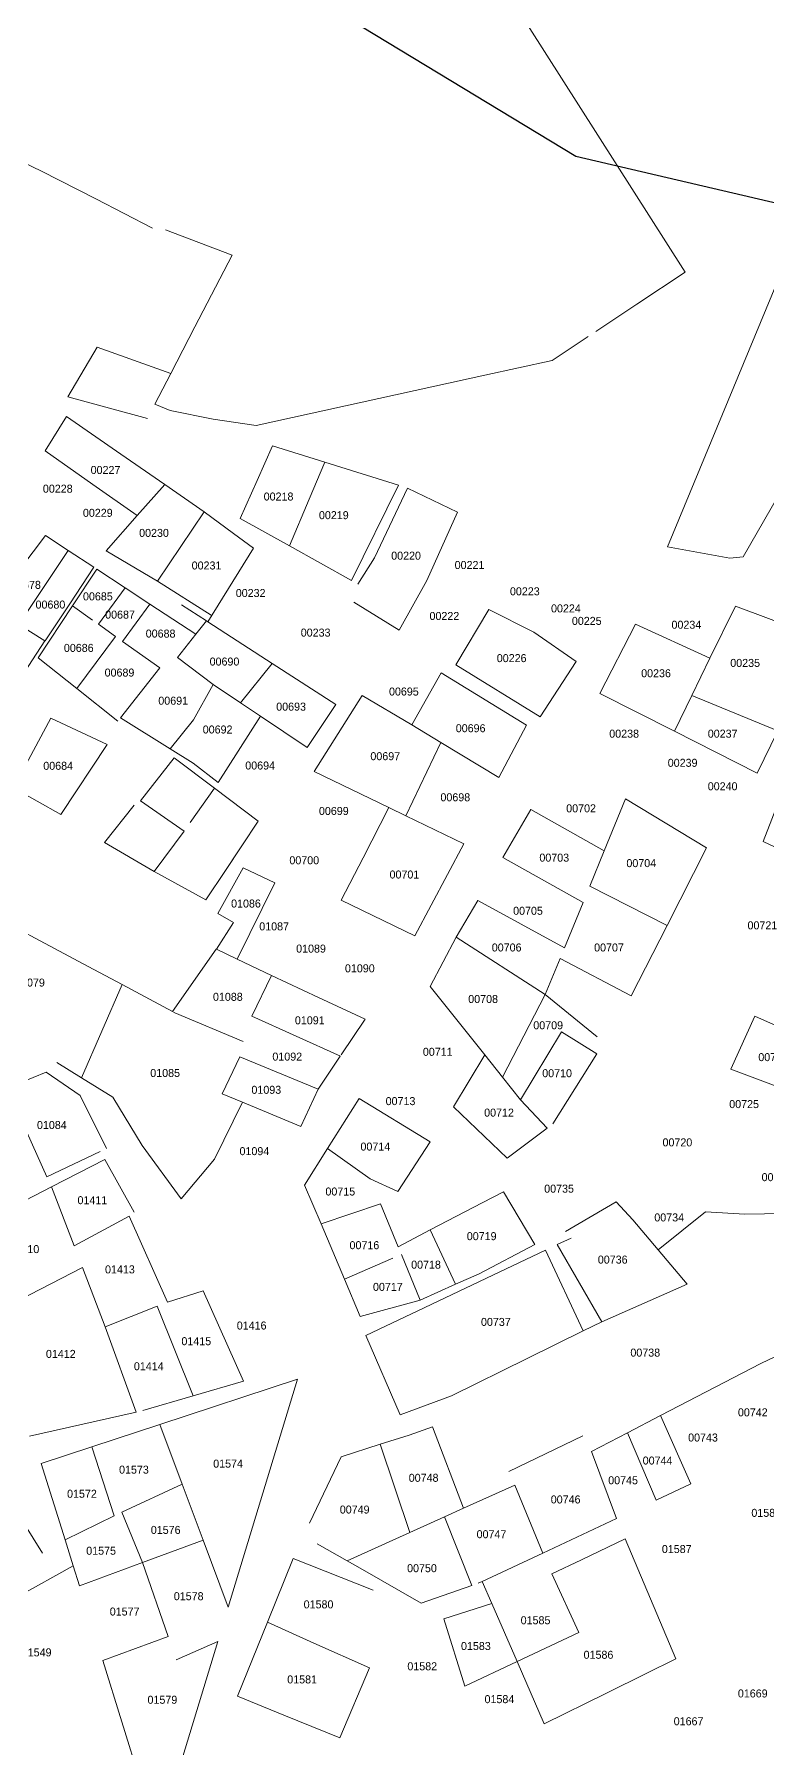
# Model space of a CAD drawing. Header units: metres. Extents: x 245232 to 248406, y 1633796 to 1637634.
# Drawn here: x 247094.7 to 247232.2, y 1636378.7 to 1636700 of the extents above; entities that cross this region are included whole.
import ezdxf
from ezdxf.enums import TextEntityAlignment as Align

# ---------------------------------------------------------------- set-up
doc = ezdxf.new("R2010")
doc.units = ezdxf.units.M
doc.header["$MEASUREMENT"] = 0
doc.layers.add('historique_numero_parcelle', color=7, linetype='Continuous')
doc.layers.add('limites_sections', color=7, linetype='Continuous')
doc.layers.add('LIMITES_PARCELLES', color=7, linetype='Continuous', lineweight=0, true_color=0xffffff)
doc.styles.add('Style-FANCY', font='FANCY.shx')

msp = doc.modelspace()

# ---------------------------------------------------------------- linework, layer by layer
at = {"layer": 'limites_parcelles'}
for p, q in [((247175.076, 1636720.8), (247216.717, 1636655.448)), ((247213.435, 1636603.95), (247252.147, 1636697.517)), ((247096.032, 1636674.393), (247092.55, 1636676.059)), ((247106.217, 1636669.171), (247096.032, 1636674.393)), ((247116.882, 1636663.704), (247106.217, 1636669.171)), ((247131.804, 1636658.624), (247119.316, 1636663.386)), ((247124.831, 1636645.189), (247131.804, 1636658.624)), ((247216.717, 1636655.448), (247207.658, 1636649.427)), ((247207.658, 1636649.427), (247199.994, 1636644.334)), ((247120.303, 1636636.464), (247124.831, 1636645.189)), ((247198.55, 1636643.375), (247191.787, 1636638.88)), ((247101.007, 1636632.06), (247106.464, 1636641.396)), ((247106.464, 1636641.396), (247120.303, 1636636.464)), ((247191.787, 1636638.88), (247179.167, 1636636.113)), ((247117.328, 1636630.734), (247120.303, 1636636.464)), ((247179.167, 1636636.113), (247136.302, 1636626.71)), ((247115.929, 1636628.038), (247101.007, 1636632.06)), ((247120.199, 1636629.492), (247117.328, 1636630.734)), ((247128.269, 1636627.905), (247120.199, 1636629.492)), ((247096.753, 1636621.959), (247100.747, 1636628.422)), ((247100.747, 1636628.422), (247110.962, 1636621.347)), ((247136.302, 1636626.71), (247128.269, 1636627.905)), ((247136.476, 1636616.392), (247139.376, 1636622.919)), ((247139.376, 1636622.919), (247149.149, 1636619.852)), ((247105.712, 1636615.652), (247096.753, 1636621.959)), ((247110.962, 1636621.347), (247119.172, 1636615.661)), ((247146.237, 1636612.925), (247149.149, 1636619.852)), ((247149.149, 1636619.852), (247163.009, 1636615.503)), ((247133.314, 1636609.277), (247136.476, 1636616.392)), ((247114.002, 1636609.815), (247105.712, 1636615.652)), ((247114.002, 1636609.815), (247119.172, 1636615.661)), ((247119.172, 1636615.661), (247126.571, 1636610.536)), ((247142.542, 1636604.133), (247146.237, 1636612.925)), ((247163.009, 1636615.503), (247154.148, 1636597.664)), ((247158.493, 1636601.888), (247164.671, 1636614.981)), ((247164.671, 1636614.981), (247174.032, 1636610.493)), ((247235.454, 1636615.769), (247227.62, 1636602.108)), ((247108.165, 1636603.215), (247114.002, 1636609.815)), ((247117.786, 1636597.519), (247126.571, 1636610.536)), ((247126.571, 1636610.536), (247132.072, 1636606.481)), ((247174.032, 1636610.493), (247168.283, 1636597.655)), ((247132.072, 1636606.481), (247135.825, 1636603.715)), ((247142.542, 1636604.133), (247133.314, 1636609.277)), ((247086.452, 1636592.443), (247096.811, 1636606.081)), ((247091.784, 1636589.439), (247101.061, 1636603.296)), ((247096.811, 1636606.081), (247101.061, 1636603.296)), ((247101.061, 1636603.296), (247105.882, 1636600.136)), ((247117.786, 1636597.519), (247108.165, 1636603.215)), ((247135.825, 1636603.715), (247127.247, 1636589.909)), ((247154.148, 1636597.664), (247142.542, 1636604.133)), ((247225.106, 1636601.843), (247213.435, 1636603.95)), ((247105.882, 1636600.136), (247101.343, 1636593.303)), ((247155.357, 1636596.99), (247158.493, 1636601.888)), ((247227.62, 1636602.108), (247225.106, 1636601.843)), ((247101.893, 1636592.911), (247106.452, 1636599.762)), ((247106.452, 1636599.762), (247111.719, 1636596.311)), ((247127.841, 1636591.169), (247117.786, 1636597.519)), ((247168.283, 1636597.655), (247163.124, 1636588.369)), ((247106.729, 1636589.471), (247111.719, 1636596.311)), ((247111.719, 1636596.311), (247111.719, 1636596.311)), ((247111.719, 1636596.311), (247116.389, 1636593.25)), ((247163.124, 1636588.369), (247154.617, 1636593.603)), ((247095.419, 1636583.181), (247101.893, 1636592.911)), ((247101.343, 1636593.303), (247096.734, 1636586.365)), ((247101.893, 1636592.911), (247105.628, 1636590.254)), ((247116.389, 1636593.25), (247111.26, 1636586.248)), ((247116.389, 1636593.25), (247116.389, 1636593.25)), ((247116.389, 1636593.25), (247125.018, 1636587.594)), ((247122.337, 1636593.074), (247126.981, 1636590.08)), ((247173.733, 1636581.844), (247179.924, 1636592.231)), ((247179.924, 1636592.231), (247188.377, 1636587.994)), ((247221.38, 1636583.102), (247226.143, 1636592.872)), ((247226.143, 1636592.872), (247242.485, 1636586.75)), ((247096.706, 1636586.382), (247091.784, 1636589.439)), ((247102.691, 1636577.401), (247109.951, 1636587.179)), ((247109.951, 1636587.179), (247106.729, 1636589.471)), ((247125.018, 1636587.594), (247121.584, 1636583.245)), ((247126.981, 1636590.08), (247125.018, 1636587.594)), ((247126.981, 1636590.08), (247127.247, 1636589.909)), ((247127.247, 1636589.909), (247139.313, 1636582.13)), ((247188.377, 1636587.994), (247196.315, 1636582.49)), ((247200.758, 1636576.511), (247207.423, 1636589.499)), ((247207.423, 1636589.499), (247221.38, 1636583.102)), ((247096.706, 1636586.382), (247089.737, 1636575.66)), ((247096.734, 1636586.365), (247096.706, 1636586.382)), ((247111.26, 1636586.248), (247118.214, 1636581.301)), ((247102.691, 1636577.401), (247095.419, 1636583.181)), ((247118.214, 1636581.301), (247110.885, 1636571.947)), ((247121.584, 1636583.245), (247128.233, 1636578.173)), ((247139.313, 1636582.13), (247133.389, 1636574.728)), ((247139.313, 1636582.13), (247151.23, 1636574.447)), ((247189.542, 1636572.119), (247173.733, 1636581.844)), ((247196.315, 1636582.49), (247189.542, 1636572.119)), ((247221.38, 1636583.102), (247217.968, 1636576.102)), ((247128.233, 1636578.173), (247124.529, 1636571.559)), ((247133.389, 1636574.728), (247128.233, 1636578.173)), ((247165.46, 1636570.583), (247170.963, 1636580.368)), ((247170.963, 1636580.368), (247187.002, 1636570.531)), ((247110.374, 1636571.294), (247102.691, 1636577.401)), ((247137.095, 1636572.251), (247133.389, 1636574.728)), ((247151.23, 1636574.447), (247145.871, 1636566.386)), ((247147.189, 1636561.851), (247156.204, 1636576.14)), ((247156.204, 1636576.14), (247165.46, 1636570.583)), ((247214.715, 1636569.429), (247200.758, 1636576.511)), ((247217.968, 1636576.102), (247214.715, 1636569.429)), ((247217.968, 1636576.102), (247234.089, 1636569.496)), ((247090.836, 1636558.799), (247097.817, 1636571.878)), ((247097.817, 1636571.878), (247108.39, 1636566.929)), ((247110.885, 1636571.947), (247120.179, 1636566.118)), ((247124.529, 1636571.559), (247120.179, 1636566.118)), ((247137.095, 1636572.251), (247129.158, 1636559.82)), ((247145.871, 1636566.386), (247137.095, 1636572.251)), ((247165.46, 1636570.583), (247170.913, 1636567.309)), ((247187.002, 1636570.531), (247181.816, 1636560.762)), ((247222.458, 1636565.5), (247214.715, 1636569.429)), ((247234.089, 1636569.496), (247230.226, 1636561.558)), ((247108.39, 1636566.929), (247099.7, 1636553.803)), ((247124.475, 1636563.424), (247120.179, 1636566.118)), ((247170.913, 1636567.309), (247164.375, 1636553.567)), ((247181.816, 1636560.762), (247170.913, 1636567.309)), ((247230.226, 1636561.558), (247222.458, 1636565.5)), ((247114.607, 1636556.345), (247120.957, 1636564.415)), ((247120.957, 1636564.415), (247128.475, 1636558.75)), ((247129.158, 1636559.82), (247124.475, 1636563.424)), ((247161.177, 1636555.108), (247147.189, 1636561.851)), ((247231.33, 1636548.776), (247237.438, 1636564.341)), ((247099.7, 1636553.803), (247090.836, 1636558.799)), ((247123.947, 1636552.281), (247128.475, 1636558.75)), ((247128.475, 1636558.75), (247136.683, 1636552.563)), ((247107.861, 1636548.54), (247113.417, 1636555.551)), ((247122.81, 1636550.657), (247114.607, 1636556.345)), ((247156.347, 1636545.701), (247161.177, 1636555.108)), ((247164.375, 1636553.567), (247161.177, 1636555.108)), ((247201.547, 1636546.99), (247205.541, 1636556.726)), ((247205.541, 1636556.726), (247220.71, 1636547.573)), ((247136.683, 1636552.563), (247130.538, 1636543.32)), ((247164.375, 1636553.567), (247175.221, 1636548.338)), ((247182.557, 1636545.759), (247187.815, 1636554.773)), ((247187.815, 1636554.773), (247201.547, 1636546.99)), ((247117.151, 1636543.12), (247122.81, 1636550.657)), ((247243.669, 1636542.961), (247231.33, 1636548.776)), ((247117.151, 1636543.12), (247107.861, 1636548.54)), ((247132.847, 1636546.793), (247130.538, 1636543.32)), ((247152.26, 1636537.741), (247156.347, 1636545.701)), ((247175.221, 1636548.338), (247166.047, 1636531.055)), ((247197.59, 1636537.345), (247182.557, 1636545.759)), ((247201.547, 1636546.99), (247198.847, 1636540.409)), ((247220.71, 1636547.573), (247213.34, 1636533.037)), ((247126.888, 1636537.829), (247117.151, 1636543.12)), ((247130.538, 1636543.32), (247126.888, 1636537.829)), ((247129.111, 1636535.253), (247133.873, 1636543.826)), ((247133.873, 1636543.826), (247139.812, 1636541.022)), ((247139.812, 1636541.022), (247132.766, 1636526.698)), ((247198.847, 1636540.409), (247213.34, 1636533.037)), ((247166.047, 1636531.055), (247152.26, 1636537.741)), ((247173.825, 1636530.791), (247177.862, 1636537.71)), ((247177.862, 1636537.71), (247194.091, 1636528.817)), ((247194.091, 1636528.817), (247197.59, 1636537.345)), ((247085.507, 1636535.677), (247094.896, 1636530.647)), ((247128.843, 1636528.591), (247132.074, 1636533.56)), ((247132.074, 1636533.56), (247129.111, 1636535.253)), ((247213.34, 1636533.037), (247206.634, 1636519.811)), ((247094.896, 1636530.647), (247104.789, 1636525.347)), ((247168.906, 1636521.562), (247173.825, 1636530.791)), ((247190.494, 1636520.075), (247173.825, 1636530.791)), ((247120.596, 1636516.879), (247128.816, 1636528.604)), ((247128.816, 1636528.604), (247128.843, 1636528.591)), ((247128.843, 1636528.591), (247132.766, 1636526.698)), ((247132.766, 1636526.698), (247139.165, 1636523.612)), ((247193.272, 1636526.822), (247190.494, 1636520.075)), ((247206.634, 1636519.811), (247193.272, 1636526.822)), ((247104.789, 1636525.347), (247111.157, 1636521.936)), ((247139.165, 1636523.612), (247135.515, 1636515.991)), ((247139.165, 1636523.612), (247147.972, 1636519.527)), ((247103.56, 1636504.473), (247111.157, 1636521.936)), ((247111.157, 1636521.936), (247120.596, 1636516.879)), ((247179.145, 1636508.762), (247168.906, 1636521.562)), ((247182.5, 1636504.568), (247190.494, 1636520.075)), ((247190.494, 1636520.075), (247200.214, 1636512.124)), ((247120.596, 1636516.879), (247121.067, 1636516.627)), ((247121.067, 1636516.627), (247133.878, 1636511.27)), ((247147.972, 1636519.527), (247156.733, 1636515.463)), ((247135.515, 1636515.991), (247152.104, 1636508.547)), ((247156.733, 1636515.463), (247152.251, 1636508.766)), ((247225.316, 1636506.106), (247229.821, 1636516.01)), ((247229.821, 1636516.01), (247240.581, 1636511.213)), ((247185.864, 1636500.364), (247193.548, 1636513.069)), ((247193.548, 1636513.069), (247200.151, 1636508.963)), ((247103.56, 1636504.473), (247098.952, 1636507.314)), ((247133.238, 1636508.372), (247129.918, 1636501.471)), ((247147.949, 1636502.339), (247133.238, 1636508.372)), ((247152.072, 1636508.499), (247147.949, 1636502.339)), ((247173.296, 1636499.041), (247179.145, 1636508.762)), ((247179.145, 1636508.762), (247182.5, 1636504.568)), ((247200.151, 1636508.963), (247191.949, 1636495.866)), ((247089.626, 1636502.538), (247096.94, 1636505.511)), ((247096.94, 1636505.511), (247103.287, 1636501.175)), ((247109.426, 1636500.858), (247103.56, 1636504.473)), ((247182.5, 1636504.568), (247185.864, 1636500.364)), ((247237.815, 1636501.377), (247225.316, 1636506.106)), ((247097.081, 1636485.92), (247090.363, 1636500.809)), ((247103.287, 1636501.175), (247108.261, 1636491.227)), ((247114.926, 1636491.761), (247109.426, 1636500.858)), ((247129.918, 1636501.471), (247133.754, 1636499.883)), ((247147.949, 1636502.339), (247144.691, 1636495.317)), ((247149.702, 1636491.188), (247155.639, 1636500.578)), ((247155.639, 1636500.578), (247168.957, 1636492.449)), ((247133.754, 1636499.883), (247128.476, 1636489.216)), ((247144.691, 1636495.317), (247133.754, 1636499.883)), ((247183.35, 1636489.383), (247173.296, 1636499.041)), ((247185.864, 1636500.364), (247190.846, 1636495.034)), ((247190.846, 1636495.034), (247183.35, 1636489.383)), ((247122.231, 1636481.807), (247114.926, 1636491.761)), ((247145.383, 1636484.356), (247149.702, 1636491.188)), ((247157.686, 1636485.547), (247149.702, 1636491.188)), ((247168.957, 1636492.449), (247162.845, 1636483.166)), ((247107.083, 1636490.667), (247097.081, 1636485.92)), ((247097.934, 1636484.03), (247107.922, 1636489.163)), ((247107.922, 1636489.163), (247113.447, 1636479.267)), ((247128.476, 1636489.216), (247122.231, 1636481.807)), ((247148.471, 1636477.085), (247145.383, 1636484.356)), ((247162.845, 1636483.166), (247157.686, 1636485.547)), ((247079.819, 1636474.719), (247097.934, 1636484.03)), ((247097.934, 1636484.03), (247102.162, 1636473.001)), ((247178.654, 1636481.049), (247182.653, 1636483.097)), ((247182.653, 1636483.097), (247188.576, 1636473.244)), ((247194.288, 1636475.687), (247203.819, 1636481.217)), ((247203.819, 1636481.217), (247206.898, 1636477.874)), ((247102.162, 1636473.001), (247112.495, 1636478.527)), ((247112.495, 1636478.527), (247119.691, 1636462.44)), ((247148.471, 1636477.085), (247159.627, 1636480.845)), ((247159.627, 1636480.845), (247162.946, 1636472.803)), ((247168.941, 1636475.95), (247178.654, 1636481.049)), ((247211.658, 1636472.226), (247220.524, 1636479.329)), ((247220.524, 1636479.329), (247227.933, 1636478.932)), ((247227.933, 1636478.932), (247242.358, 1636479.12)), ((247152.872, 1636466.722), (247148.471, 1636477.085)), ((247162.946, 1636472.803), (247168.941, 1636475.95)), ((247173.706, 1636465.769), (247168.941, 1636475.95)), ((247206.898, 1636477.874), (247211.658, 1636472.226)), ((247188.576, 1636473.244), (247178.125, 1636467.754)), ((247180.657, 1636467.491), (247190.542, 1636472.196)), ((247190.542, 1636472.196), (247197.613, 1636457.053)), ((247192.743, 1636473.244), (247195.389, 1636474.434)), ((247201.084, 1636458.765), (247192.743, 1636473.244)), ((247217.092, 1636465.776), (247211.658, 1636472.226)), ((247084.72, 1636459.155), (247103.734, 1636468.902)), ((247103.734, 1636468.902), (247107.999, 1636457.778)), ((247161.901, 1636470.643), (247152.872, 1636466.722)), ((247163.543, 1636471.356), (247167.078, 1636462.793)), ((247155.834, 1636459.75), (247152.872, 1636466.722)), ((247166.607, 1636460.802), (247180.657, 1636467.491)), ((247173.706, 1636465.769), (247167.078, 1636462.793)), ((247178.125, 1636467.754), (247173.706, 1636465.769)), ((247201.084, 1636458.765), (247217.092, 1636465.776)), ((247119.691, 1636462.44), (247126.37, 1636464.514)), ((247126.37, 1636464.514), (247133.922, 1636447.629)), ((247167.078, 1636462.793), (247155.834, 1636459.75)), ((247107.999, 1636457.778), (247117.726, 1636461.657)), ((247117.726, 1636461.657), (247124.504, 1636444.866)), ((247156.892, 1636456.178), (247166.607, 1636460.802)), ((247197.613, 1636457.053), (247201.084, 1636458.765)), ((247107.999, 1636457.778), (247113.804, 1636441.811)), ((247163.328, 1636441.301), (247156.892, 1636456.178)), ((247197.613, 1636457.053), (247187.13, 1636451.886)), ((247243.343, 1636456.888), (247230.903, 1636450.933)), ((247187.13, 1636451.886), (247172.906, 1636444.874)), ((247230.903, 1636450.933), (247222.337, 1636446.479)), ((247118.255, 1636439.511), (247144.06, 1636447.976)), ((247133.922, 1636447.629), (247124.504, 1636444.866)), ((247144.06, 1636447.976), (247131.082, 1636405.279)), ((247222.337, 1636446.479), (247212.123, 1636441.167)), ((247124.504, 1636444.866), (247115.043, 1636442.091)), ((247172.906, 1636444.874), (247163.328, 1636441.301)), ((247113.804, 1636441.811), (247093.833, 1636437.298)), ((247105.519, 1636435.333), (247118.255, 1636439.511)), ((247122.447, 1636428.322), (247118.255, 1636439.511)), ((247212.123, 1636441.167), (247205.944, 1636437.954)), ((247212.123, 1636441.167), (247217.809, 1636428.356)), ((247164.962, 1636437.525), (247159.575, 1636435.785)), ((247169.334, 1636439.053), (247164.962, 1636437.525)), ((247175.174, 1636423.796), (247169.334, 1636439.053)), ((247197.565, 1636437.386), (247183.701, 1636430.719)), ((247205.944, 1636437.954), (247199.153, 1636434.423)), ((247211.27, 1636425.304), (247205.944, 1636437.954)), ((247096.003, 1636432.212), (247105.519, 1636435.333)), ((247109.711, 1636422.395), (247105.519, 1636435.333)), ((247146.309, 1636420.988), (247152.262, 1636433.424)), ((247152.262, 1636433.424), (247159.575, 1636435.785)), ((247159.575, 1636435.785), (247165.111, 1636419.242)), ((247199.153, 1636434.423), (247203.868, 1636421.85)), ((247100.472, 1636417.886), (247096.003, 1636432.212)), ((247122.447, 1636428.322), (247111.119, 1636423.082)), ((247126.386, 1636417.81), (247122.447, 1636428.322)), ((247184.77, 1636428.139), (247175.174, 1636423.796)), ((247190.046, 1636415.4), (247184.77, 1636428.139)), ((247217.809, 1636428.356), (247211.27, 1636425.304)), ((247090.99, 1636423.815), (247096.249, 1636415.379)), ((247171.644, 1636422.198), (247175.174, 1636423.796)), ((247100.472, 1636417.886), (247109.711, 1636422.395)), ((247111.119, 1636423.082), (247115.002, 1636413.621)), ((247165.111, 1636419.242), (247171.644, 1636422.198)), ((247171.644, 1636422.198), (247176.726, 1636409.329)), ((247203.868, 1636421.85), (247190.046, 1636415.4)), ((247101.986, 1636413.03), (247100.472, 1636417.886)), ((247115.002, 1636413.621), (247126.386, 1636417.81)), ((247131.082, 1636405.279), (247126.386, 1636417.81)), ((247153.39, 1636413.937), (247147.764, 1636417.152)), ((247165.111, 1636419.242), (247153.39, 1636413.937)), ((247197.319, 1636414.156), (247205.473, 1636418.054)), ((247205.473, 1636418.054), (247210.206, 1636406.833)), ((247138.415, 1636402.457), (247143.239, 1636414.411)), ((247143.239, 1636414.411), (247158.215, 1636408.421)), ((247156.262, 1636412.296), (247153.39, 1636413.937)), ((247190.046, 1636415.4), (247178.69, 1636410.1)), ((247191.732, 1636411.484), (247197.319, 1636414.156)), ((247101.986, 1636413.03), (247091.659, 1636407.252)), ((247103.161, 1636409.264), (247101.986, 1636413.03)), ((247115.002, 1636413.621), (247103.161, 1636409.264)), ((247119.79, 1636399.755), (247115.002, 1636413.621)), ((247167.211, 1636406.039), (247156.262, 1636412.296)), ((247196.782, 1636400.504), (247191.732, 1636411.484)), ((247176.726, 1636409.329), (247167.211, 1636406.039)), ((247178.69, 1636410.1), (247177.926, 1636409.744)), ((247178.69, 1636410.1), (247180.494, 1636405.958)), ((247171.503, 1636403.065), (247180.494, 1636405.958)), ((247180.494, 1636405.958), (247185.24, 1636395.063)), ((247210.206, 1636406.833), (247214.968, 1636395.588)), ((247132.815, 1636388.577), (247138.415, 1636402.457)), ((247138.415, 1636402.457), (247147.131, 1636398.546)), ((247175.413, 1636390.429), (247171.503, 1636403.065)), ((247107.532, 1636395.254), (247119.79, 1636399.755)), ((247121.306, 1636395.367), (247129.117, 1636398.816)), ((247129.117, 1636398.816), (247121.702, 1636374.422)), ((247147.131, 1636398.546), (247157.553, 1636393.869)), ((247185.24, 1636395.063), (247196.782, 1636400.504)), ((247114.691, 1636372.305), (247107.532, 1636395.254)), ((247185.24, 1636395.063), (247175.413, 1636390.429)), ((247190.316, 1636383.409), (247185.24, 1636395.063)), ((247214.968, 1636395.588), (247209.4, 1636392.837)), ((247157.553, 1636393.869), (247151.997, 1636380.772)), ((247209.4, 1636392.837), (247201.992, 1636389.177)), ((247141.508, 1636385.04), (247132.815, 1636388.577)), ((247201.992, 1636389.177), (247190.316, 1636383.409)), ((247151.997, 1636380.772), (247141.508, 1636385.04))]:
    msp.add_line(p, q, dxfattribs=at)
at = {"layer": 'limites_sections', "flags": 128}
msp.add_lwpolyline([(246673.764, 1636188.884), (246708.467, 1636259.799), (246750.715, 1636360.137), (246784.664, 1636462.738), (246814.086, 1636526.864), (246830.469, 1636584.609), (246832.947, 1636609.85), (246811.823, 1636623.429), (246772.642, 1636633.555), (246808.883, 1636649.259), (246831.292, 1636647.677), (246869.784, 1636636.077), (246893.247, 1636626.059), (246904.583, 1636622.632), (246914.602, 1636644.513), (246957.838, 1636725.977), (246984.201, 1636762.622), (246993.253, 1636779.479), (246998.252, 1636796.977), (247196.259, 1636677.192), (247370.185, 1636636.555)], dxfattribs=at)

# ---------------------------------------------------------------- texts
at = {"layer": 'historique_numero_parcelle', "style": 'Style-FANCY'}
for s, p in [('00227', (247108.064, 1636618.374)), ('00228', (247099.108, 1636614.869)), ('00218', (247140.501, 1636613.399)), ('00229', (247106.613, 1636610.343)), ('00219', (247150.864, 1636609.908)), ('00230', (247117.15, 1636606.58)), ('00231', (247127, 1636600.478)), ('00220', (247164.408, 1636602.311)), ('00221', (247176.31, 1636600.565)), ('00678', (247093.157, 1636596.846)), ('00680', (247097.73, 1636593.15)), ('00685', (247106.627, 1636594.687)), ('00232', (247135.267, 1636595.315)), ('00223', (247186.673, 1636595.637)), ('00687', (247110.782, 1636591.268)), ('00222', (247171.59, 1636591.017)), ('00224', (247194.378, 1636592.432)), ('00225', (247198.284, 1636590.094)), ('00688', (247118.387, 1636587.714)), ('00233', (247147.455, 1636587.898)), ('00234', (247216.96, 1636589.373)), ('00686', (247103.043, 1636585.032)), ('00689', (247110.681, 1636580.406)), ('00690', (247130.367, 1636582.47)), ('00226', (247184.206, 1636583.114)), ('00236', (247211.272, 1636580.28)), ('00235', (247227.982, 1636582.216)), ('00695', (247163.997, 1636576.854)), ('00691', (247120.751, 1636575.136)), ('00693', (247142.855, 1636574.022)), ('00692', (247129.077, 1636569.739)), ('00696', (247176.515, 1636569.975)), ('00238', (247205.292, 1636568.957)), ('00237', (247223.761, 1636568.957)), ('00697', (247160.508, 1636564.739)), ('00684', (247099.181, 1636562.936)), ('00694', (247137.051, 1636562.992)), ('00239', (247216.256, 1636563.501)), ('00240', (247223.761, 1636559.1)), ('00699', (247150.864, 1636554.473)), ('00698', (247173.642, 1636557.039)), ('00702', (247197.221, 1636554.967)), ('00700', (247145.323, 1636545.232)), ('00703', (247192.194, 1636545.726)), ('00704', (247208.508, 1636544.7)), ('00701', (247164.1, 1636542.563)), ('01086', (247134.395, 1636537.126)), ('00705', (247187.269, 1636535.768)), ('01087', (247139.672, 1636532.844)), ('00721', (247231.213, 1636533.039)), ('01089', (247146.59, 1636528.678)), ('00706', (247183.267, 1636528.889)), ('00707', (247202.454, 1636528.889)), ('01079', (247093.896, 1636522.313)), ('01090', (247155.737, 1636524.982)), ('01088', (247130.995, 1636519.643)), ('00708', (247178.855, 1636519.238)), ('01091', (247146.356, 1636515.243)), ('00709', (247191.05, 1636514.311)), ('00711', (247170.345, 1636509.339)), ('01092', (247142.134, 1636508.438)), ('00724', (247233.239, 1636508.341)), ('01085', (247119.239, 1636505.372)), ('00710', (247192.725, 1636505.327)), ('01093', (247138.206, 1636502.219)), ('00713', (247163.368, 1636500.099)), ('00712', (247181.837, 1636497.943)), ('00725', (247227.786, 1636499.541)), ('01084', (247098, 1636495.619)), ('01094', (247135.972, 1636490.721)), ('00714', (247158.648, 1636491.578)), ('00720', (247215.278, 1636492.366)), ('00735', (247193.094, 1636483.693)), ('00733', (247233.854, 1636485.849)), ('01411', (247105.601, 1636481.532)), ('00715', (247152.082, 1636483.159)), ('00734', (247213.743, 1636478.303)), ('00719', (247178.584, 1636474.79)), ('01410', (247092.852, 1636472.368)), ('00716', (247156.596, 1636473.097)), ('01413', (247110.76, 1636468.566)), ('00718', (247168.148, 1636469.451)), ('00736', (247203.15, 1636470.398)), ('00717', (247160.995, 1636465.286)), ('01416', (247135.458, 1636458.042)), ('00737', (247181.244, 1636458.719)), ('01415', (247125.081, 1636455.109)), ('01412', (247099.679, 1636452.726)), ('00738', (247209.255, 1636452.97)), ('01414', (247116.169, 1636450.416)), ('00742', (247229.416, 1636441.779)), ('00743', (247220.079, 1636437.056)), ('01574', (247131.038, 1636432.164)), ('00744', (247211.563, 1636432.744)), ('01573', (247113.39, 1636431.035)), ('00748', (247167.7, 1636429.51)), ('00745', (247205.099, 1636429.048)), ('01572', (247103.642, 1636426.518)), ('00749', (247154.772, 1636423.555)), ('00746', (247194.326, 1636425.454)), ('01588', (247231.938, 1636422.94)), ('01576', (247119.341, 1636419.741)), ('00747', (247180.423, 1636418.935)), ('01587', (247215.154, 1636416.157)), ('01575', (247107.234, 1636415.84)), ('00750', (247167.392, 1636412.569)), ('01578', (247123.65, 1636407.318)), ('01577', (247111.645, 1636404.444)), ('01580', (247148, 1636405.787)), ('01585', (247188.683, 1636402.81)), ('01583', (247177.499, 1636397.984)), ('01549', (247095.152, 1636396.792)), ('01582', (247167.444, 1636394.186)), ('01586', (247200.482, 1636396.342)), ('01581', (247144.922, 1636391.722)), ('01579', (247118.725, 1636387.914)), ('01584', (247181.911, 1636388.026)), ('01669', (247229.405, 1636389.095)), ('01667', (247217.374, 1636383.884))]:
    msp.add_text(s, height=1.5, dxfattribs=at).set_placement(p, align=Align.MIDDLE_CENTER)

doc.saveas('drawing.dxf')
